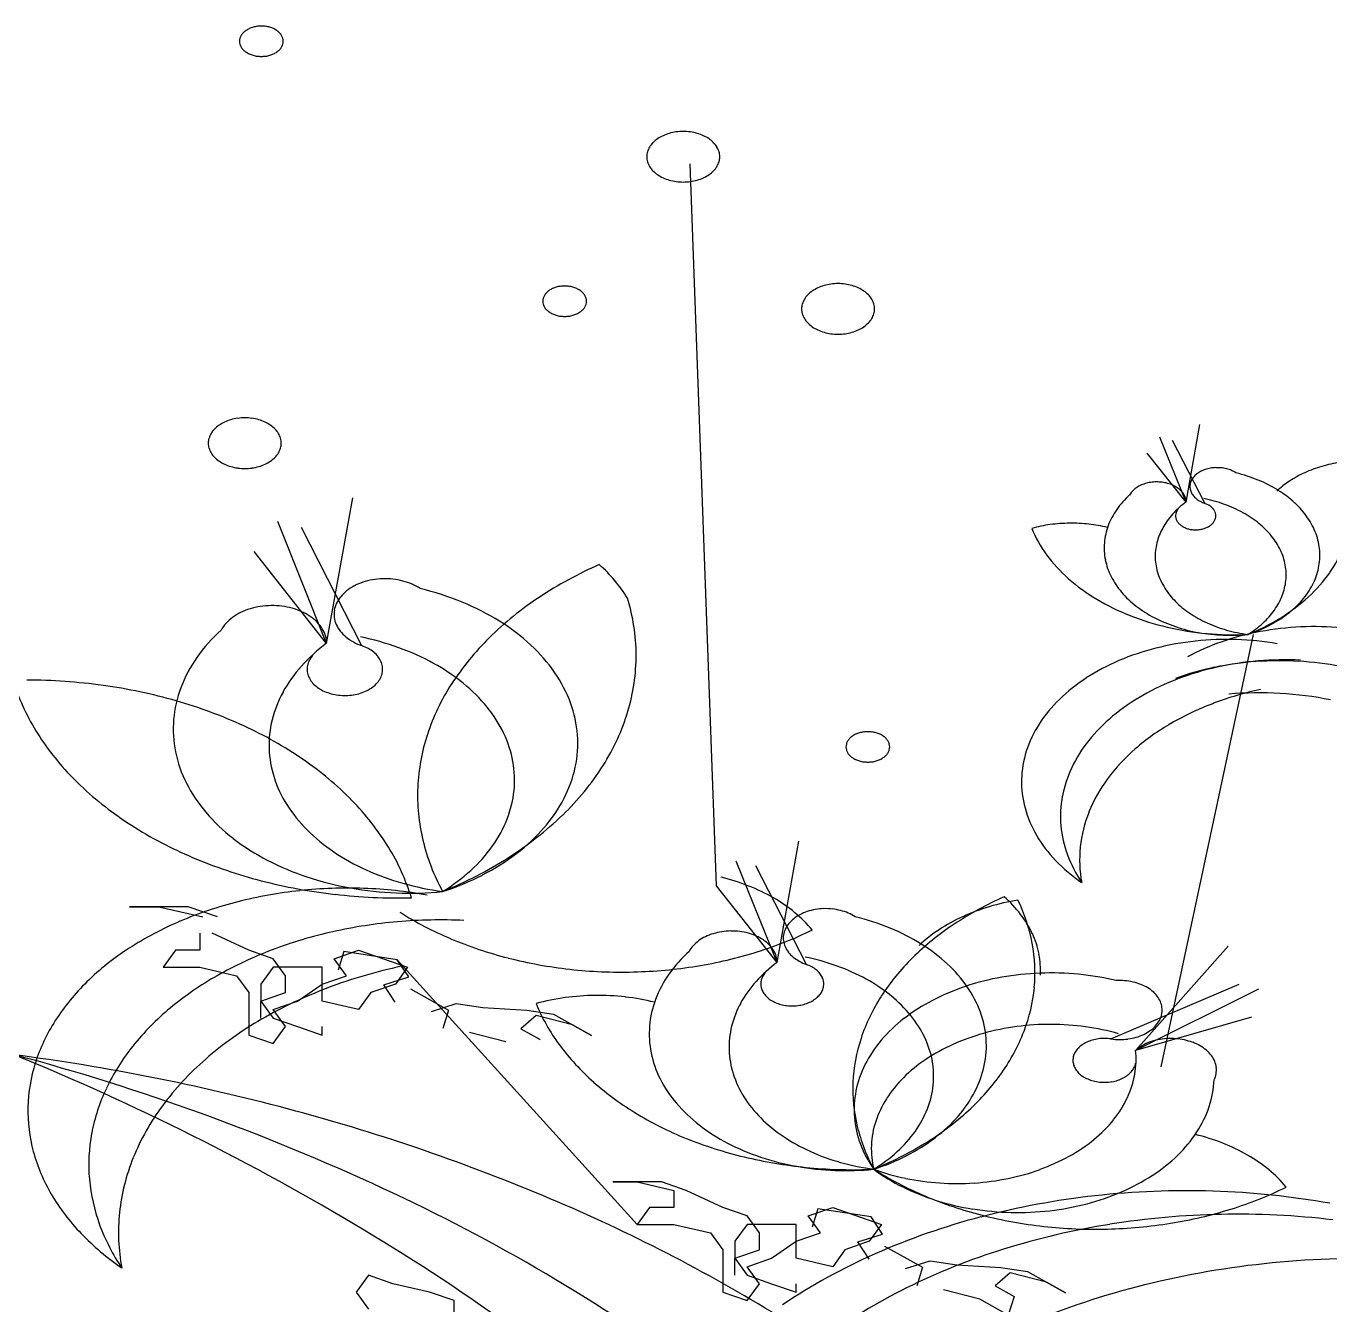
# Model space of a CAD drawing. Header units: millimetres. Extents: x 22565 to 38821, y 15578 to 26720.
# Drawn here: x 31764.7 to 31922, y 20303.4 to 20457.7 of the extents above; entities that cross this region are included whole.
import ezdxf

# ---------------------------------------------------------------- set-up
doc = ezdxf.new("R2010")
doc.units = ezdxf.units.MM

# ---------------------------------------------------------------- blocks, each defined once
blk = doc.blocks.new('A$C58B90030')
for p, q in [((318.57, 438.31), (315.4, 525.44)), ((375.22, 484.62), (376.9, 493.99)), ((375.22, 484.62), (372.06, 492.45)), ((377.49, 484.47), (373.59, 492.07)), ((375.22, 484.62), (370.55, 490.54)), ((271.51, 467.57), (274.67, 485.13)), ((271.51, 467.57), (265.6, 482.26)), ((275.77, 467.28), (268.46, 481.54)), ((271.51, 467.57), (262.76, 478.66)), ((383.34, 468.63), (372.17, 416.46)), ((325.87, 429.07), (328.51, 443.7)), ((325.87, 429.07), (320.95, 441.31)), ((329.42, 428.82), (323.32, 440.71)), ((325.87, 429.07), (318.57, 438.31)), ((247.72, 435.78), (251.26, 435.78)), ((254.8, 435.78), (247.72, 435.78)), ((251.26, 435.78), (256.57, 434.56)), ((258.34, 434.56), (254.8, 435.78)), ((256.21, 432.59), (256.21, 430.54)), ((262.11, 430.54), (257.68, 432.59)), ((253.26, 430.54), (251.79, 428.5)), ((256.21, 430.54), (253.26, 430.54)), ((265.06, 429.52), (262.11, 430.54)), ((272.43, 429.52), (275.37, 430.54)), ((273.59, 430.38), (272.89, 428.14)), ((280.03, 429.4), (273.59, 430.38)), ((275.37, 430.54), (281.27, 428.5)), ((369.15, 418.48), (380.3, 431.03)), ((251.79, 428.5), (256.21, 428.5)), ((256.21, 428.5), (260.63, 427.47)), ((265.06, 428.5), (263.58, 426.45)), ((266.53, 427.47), (265.06, 429.52)), ((270.95, 428.5), (265.06, 428.5)), ((270.95, 424.4), (270.95, 428.5)), ((273.9, 427.47), (272.43, 429.52)), ((281.27, 428.5), (279.8, 426.45)), ((281.41, 427.32), (280.03, 429.4)), ((280.03, 429.4), (309, 397.46)), ((260.63, 427.47), (262.11, 425.43)), ((263.58, 426.45), (263.58, 424.4)), ((266.53, 425.43), (266.53, 427.47)), ((268, 424.4), (270.95, 426.45)), ((270.95, 426.45), (273.9, 427.47)), ((279.8, 426.45), (276.85, 425.43)), ((278.41, 426.37), (281.41, 427.32)), ((366.16, 419.84), (381.63, 426.44)), ((262.11, 425.43), (262.11, 420.31)), ((263.58, 424.4), (266.53, 425.43)), ((276.85, 425.43), (275.37, 423.38)), ((279.78, 424.29), (278.41, 426.37)), ((281.63, 425.88), (286.22, 423.32)), ((369.15, 418.48), (384.02, 425.87)), ((263.58, 424.4), (265.06, 422.36)), ((263.58, 422.36), (263.58, 424.4)), ((265.06, 423.38), (268, 424.4)), ((266.53, 421.34), (265.06, 423.38)), ((275.37, 423.38), (270.95, 424.4)), ((284.15, 423.16), (287.15, 424.11)), ((286.22, 423.32), (285.53, 421.08)), ((287.15, 424.11), (290.37, 423.63)), ((290.37, 423.63), (295.66, 423.3)), ((295.66, 423.3), (298.88, 422.81)), ((265.06, 422.36), (268, 421.34)), ((296.81, 422.66), (294.96, 421.06)), ((301.18, 421.53), (296.81, 422.66)), ((298.88, 422.81), (303.48, 420.24)), ((369.15, 418.48), (383.17, 422.51)), ((262.11, 420.31), (265.06, 419.29)), ((265.06, 419.29), (266.53, 421.34)), ((268, 421.34), (270.95, 420.31)), ((270.95, 420.31), (270.95, 421.34)), ((293.12, 419.47), (288.75, 420.6)), ((294.96, 421.06), (297.26, 419.78)), ((303.48, 420.24), (301.18, 421.53)), ((306.05, 402.58), (309, 402.58)), ((311.94, 402.58), (306.05, 402.58)), ((309, 402.58), (313.42, 401.56)), ((314.89, 401.56), (311.94, 402.58)), ((313.42, 401.56), (313.42, 399.51)), ((319.31, 399.51), (314.89, 401.56)), ((310.47, 399.51), (309, 397.46)), ((313.42, 399.51), (310.47, 399.51)), ((322.26, 398.49), (319.31, 399.51)), ((323.74, 396.44), (322.26, 398.49)), ((329.63, 398.49), (332.58, 399.51)), ((331.11, 396.44), (329.63, 398.49)), ((330.8, 399.34), (330.1, 397.11)), ((337.24, 398.37), (330.8, 399.34)), ((332.58, 399.51), (338.48, 397.46)), ((338.61, 396.29), (337.24, 398.37)), ((309, 397.46), (313.42, 397.46)), ((313.42, 397.46), (317.84, 396.44)), ((322.26, 397.46), (320.79, 395.42)), ((328.16, 397.46), (322.26, 397.46)), ((328.16, 393.37), (328.16, 397.46)), ((338.48, 397.46), (337, 395.42)), ((317.84, 396.44), (319.31, 394.39)), ((320.79, 395.42), (320.79, 393.37)), ((323.74, 394.39), (323.74, 396.44)), ((325.21, 393.37), (328.16, 395.42)), ((328.16, 395.42), (331.11, 396.44)), ((337, 395.42), (334.05, 394.39)), ((335.62, 395.34), (338.61, 396.29)), ((336.99, 393.26), (335.62, 395.34)), ((319.31, 394.39), (319.31, 389.28)), ((320.79, 393.37), (323.74, 394.39)), ((334.05, 394.39), (332.58, 392.35)), ((338.84, 394.85), (343.43, 392.28)), ((320.79, 393.37), (322.26, 391.33)), ((320.79, 391.33), (320.79, 393.37)), ((322.26, 392.35), (325.21, 393.37)), ((323.74, 390.3), (322.26, 392.35)), ((332.58, 392.35), (328.16, 393.37)), ((341.36, 392.13), (344.35, 393.08)), ((343.43, 392.28), (342.73, 390.05)), ((344.35, 393.08), (347.57, 392.6)), ((347.57, 392.6), (352.87, 392.27)), ((352.87, 392.27), (356.09, 391.78)), ((276.57, 391.33), (275.09, 389.28)), ((279.51, 390.3), (276.57, 391.33)), ((283.94, 389.28), (279.51, 390.3)), ((322.26, 391.33), (325.21, 390.3)), ((322.26, 388.26), (323.74, 390.3)), ((325.21, 390.3), (328.16, 389.28)), ((328.16, 389.28), (328.16, 390.3)), ((354.01, 391.62), (352.17, 390.03)), ((358.38, 390.5), (354.01, 391.62)), ((356.09, 391.78), (360.68, 389.21)), ((360.68, 389.21), (358.38, 390.5)), ((275.09, 389.28), (276.57, 387.23)), ((286.88, 388.26), (283.94, 389.28)), ((319.31, 389.28), (322.26, 388.26)), ((350.32, 388.44), (345.95, 389.56)), ((352.17, 390.03), (354.47, 388.75)), ((354.47, 388.75), (353.77, 386.51)), ((286.88, 386.21), (286.88, 388.26)), ((353.77, 386.51), (350.32, 388.44))]:
    blk.add_line(p, q)
for centre, radius, start, end in [((263.01, 539.73), 2.18, 124.5741, 135.9006), ((263.29, 539.32), 2.67, 114.7365, 124.6225), ((263.49, 538.88), 3.16, 105.9423, 114.7864), ((263.6, 538.51), 3.55, 97.8043, 105.9874), ((263.63, 538.29), 3.76, 89.9804, 97.8451), ((263.64, 538.29), 3.76, 82.1549, 90.0196), ((263.67, 538.51), 3.55, 74.0126, 82.1957), ((263.78, 538.88), 3.16, 65.2136, 74.0577), ((263.98, 539.32), 2.67, 55.3775, 65.2635), ((264.27, 539.73), 2.18, 44.0994, 55.4259), ((262.29, 540.22), 1.3, 163.936, 179.9195), ((262.29, 540.23), 1.3, 180.0805, 196.064), ((262.44, 540.18), 1.45, 148.9878, 163.819), ((262.44, 540.27), 1.45, 196.181, 211.0122), ((262.7, 540.02), 1.76, 135.8742, 148.9552), ((264.57, 540.02), 1.76, 31.0448, 44.1258), ((264.83, 540.18), 1.45, 16.181, 31.0122), ((264.83, 540.27), 1.45, 328.9878, 343.819), ((264.98, 540.22), 1.3, 0.0805, 16.064), ((264.98, 540.23), 1.3, 343.936, 359.9195), ((262.7, 540.43), 1.76, 211.0448, 224.1258), ((263.01, 540.72), 2.18, 224.0994, 235.4259), ((263.29, 541.13), 2.67, 235.3775, 245.2635), ((263.49, 541.57), 3.16, 245.2136, 254.0577), ((263.6, 541.94), 3.55, 254.0126, 262.1957), ((263.63, 542.16), 3.76, 262.1549, 270.0196), ((263.64, 542.16), 3.76, 269.9804, 277.8451), ((263.67, 541.94), 3.55, 277.8043, 285.9874), ((263.78, 541.57), 3.16, 285.9423, 294.7864), ((263.98, 541.13), 2.67, 294.7365, 304.6225), ((264.27, 540.72), 2.18, 304.5741, 315.9006), ((264.57, 540.43), 1.76, 315.8742, 328.9552), ((313.97, 524.79), 4.45, 114.7365, 124.6225), ((314.31, 524.05), 5.26, 105.9423, 114.7864), ((314.49, 523.43), 5.91, 97.8043, 105.9874), ((314.55, 523.07), 6.27, 89.9804, 97.8451), ((314.55, 523.07), 6.27, 82.1549, 90.0196), ((314.61, 523.43), 5.91, 74.0126, 82.1957), ((314.79, 524.05), 5.26, 65.2136, 74.0577), ((315.13, 524.79), 4.45, 55.3775, 65.2635), ((312.56, 526.21), 2.42, 148.9878, 163.819), ((312.99, 525.95), 2.93, 135.8742, 148.9552), ((313.5, 525.46), 3.63, 124.5741, 135.9006), ((315.6, 525.46), 3.63, 44.0994, 55.4259), ((316.11, 525.95), 2.93, 31.0448, 44.1258), ((316.54, 526.21), 2.42, 16.181, 31.0122), ((312.31, 526.29), 2.17, 163.936, 179.9195), ((312.31, 526.29), 2.17, 180.0805, 196.064), ((312.56, 526.37), 2.42, 196.181, 211.0122), ((316.54, 526.37), 2.42, 328.9878, 343.819), ((316.78, 526.29), 2.17, 0.0805, 16.064), ((316.78, 526.29), 2.17, 343.936, 359.9195), ((312.99, 526.63), 2.93, 211.0448, 224.1258), ((313.5, 527.12), 3.63, 224.0994, 235.4259), ((313.97, 527.8), 4.45, 235.3775, 245.2635), ((315.13, 527.8), 4.45, 294.7365, 304.6225), ((315.6, 527.12), 3.63, 304.5741, 315.9006), ((316.11, 526.63), 2.93, 315.8742, 328.9552), ((314.31, 528.53), 5.26, 245.2136, 254.0577), ((314.49, 529.15), 5.91, 254.0126, 262.1957), ((314.55, 529.51), 6.27, 262.1549, 270.0196), ((314.55, 529.51), 6.27, 269.9804, 277.8451), ((314.61, 529.15), 5.91, 277.8043, 285.9874), ((314.79, 528.53), 5.26, 285.9423, 294.7864), ((299.29, 508.65), 1.76, 135.8742, 148.9552), ((299.6, 508.36), 2.18, 124.5741, 135.9006), ((299.88, 507.95), 2.67, 114.7365, 124.6225), ((300.09, 507.51), 3.16, 105.9423, 114.7864), ((300.2, 507.14), 3.55, 97.8043, 105.9874), ((300.23, 506.92), 3.76, 89.9804, 97.8451), ((300.23, 506.92), 3.76, 82.1549, 90.0196), ((300.26, 507.14), 3.55, 74.0126, 82.1957), ((300.37, 507.51), 3.16, 65.2136, 74.0577), ((300.58, 507.95), 2.67, 55.3775, 65.2635), ((300.86, 508.36), 2.18, 44.0994, 55.4259), ((301.16, 508.65), 1.76, 31.0448, 44.1258), ((332.18, 507.1), 3.63, 124.5741, 135.9006), ((332.65, 506.42), 4.45, 114.7365, 124.6225), ((332.99, 505.69), 5.26, 105.9423, 114.7864), ((333.17, 505.07), 5.91, 97.8043, 105.9874), ((333.22, 504.71), 6.27, 89.9804, 97.8451), ((333.23, 504.71), 6.27, 82.1549, 90.0196), ((333.28, 505.07), 5.91, 74.0126, 82.1957), ((333.47, 505.69), 5.26, 65.2136, 74.0577), ((333.81, 506.42), 4.45, 55.3775, 65.2635), ((334.28, 507.1), 3.63, 44.0994, 55.4259), ((298.89, 508.85), 1.3, 163.936, 179.9195), ((298.89, 508.86), 1.3, 180.0805, 196.064), ((299.04, 508.81), 1.45, 148.9878, 163.819), ((299.04, 508.9), 1.45, 196.181, 211.0122), ((301.42, 508.81), 1.45, 16.181, 31.0122), ((301.42, 508.9), 1.45, 328.9878, 343.819), ((301.57, 508.85), 1.3, 0.0805, 16.064), ((301.57, 508.86), 1.3, 343.936, 359.9195), ((330.99, 507.93), 2.17, 163.936, 179.9195), ((331.24, 507.85), 2.42, 148.9878, 163.819), ((331.67, 507.59), 2.93, 135.8742, 148.9552), ((334.79, 507.59), 2.93, 31.0448, 44.1258), ((335.22, 507.85), 2.42, 16.181, 31.0122), ((335.46, 507.93), 2.17, 0.0805, 16.064), ((299.29, 509.06), 1.76, 211.0448, 224.1258), ((299.6, 509.35), 2.18, 224.0994, 235.4259), ((299.88, 509.76), 2.67, 235.3775, 245.2635), ((300.09, 510.2), 3.16, 245.2136, 254.0577), ((300.2, 510.57), 3.55, 254.0126, 262.1957), ((300.23, 510.79), 3.76, 262.1549, 270.0196), ((300.23, 510.79), 3.76, 269.9804, 277.8451), ((300.26, 510.57), 3.55, 277.8043, 285.9874), ((300.37, 510.2), 3.16, 285.9423, 294.7864), ((300.58, 509.76), 2.67, 294.7365, 304.6225), ((300.86, 509.35), 2.18, 304.5741, 315.9006), ((301.16, 509.06), 1.76, 315.8742, 328.9552), ((330.99, 507.93), 2.17, 180.0805, 196.064), ((331.24, 508.01), 2.42, 196.181, 211.0122), ((331.67, 508.27), 2.93, 211.0448, 224.1258), ((334.79, 508.27), 2.93, 315.8742, 328.9552), ((335.22, 508.01), 2.42, 328.9878, 343.819), ((335.46, 507.93), 2.17, 343.936, 359.9195), ((332.18, 508.76), 3.63, 224.0994, 235.4259), ((332.65, 509.43), 4.45, 235.3775, 245.2635), ((332.99, 510.17), 5.26, 245.2136, 254.0577), ((333.17, 510.79), 5.91, 254.0126, 262.1957), ((333.28, 510.79), 5.91, 277.8043, 285.9874), ((333.47, 510.17), 5.26, 285.9423, 294.7864), ((333.81, 509.43), 4.45, 294.7365, 304.6225), ((334.28, 508.76), 3.63, 304.5741, 315.9006), ((333.22, 511.15), 6.27, 262.1549, 270.0196), ((333.23, 511.15), 6.27, 269.9804, 277.8451), ((261.05, 490.22), 4.45, 114.7365, 124.6225), ((261.39, 489.49), 5.26, 105.9423, 114.7864), ((261.57, 488.87), 5.91, 97.8043, 105.9874), ((261.63, 488.51), 6.27, 89.9804, 97.8451), ((261.63, 488.51), 6.27, 82.1549, 90.0196), ((261.69, 488.87), 5.91, 74.0126, 82.1957), ((261.87, 489.49), 5.26, 65.2136, 74.0577), ((262.21, 490.22), 4.45, 55.3775, 65.2635), ((259.64, 491.65), 2.42, 148.9878, 163.819), ((260.07, 491.39), 2.93, 135.8742, 148.9552), ((260.58, 490.9), 3.63, 124.5741, 135.9006), ((262.68, 490.9), 3.63, 44.0994, 55.4259), ((263.19, 491.39), 2.93, 31.0448, 44.1258), ((263.62, 491.65), 2.42, 16.181, 31.0122), ((259.39, 491.72), 2.17, 163.936, 179.9195), ((259.39, 491.73), 2.17, 180.0805, 196.064), ((259.64, 491.81), 2.42, 196.181, 211.0122), ((263.62, 491.81), 2.42, 328.9878, 343.819), ((263.86, 491.72), 2.17, 0.0805, 16.064), ((263.86, 491.73), 2.17, 343.936, 359.9195), ((260.07, 492.07), 2.93, 211.0448, 224.1258), ((260.58, 492.56), 3.63, 224.0994, 235.4259), ((261.05, 493.23), 4.45, 235.3775, 245.2635), ((262.21, 493.23), 4.45, 294.7365, 304.6225), ((262.68, 492.56), 3.63, 304.5741, 315.9006), ((263.19, 492.07), 2.93, 315.8742, 328.9552), ((396.62, 472.09), 17.56, 99.1614, 106.5791), ((261.39, 493.96), 5.26, 245.2136, 254.0577), ((261.57, 494.59), 5.91, 254.0126, 262.1957), ((261.63, 494.94), 6.27, 262.1549, 270.0196), ((261.63, 494.94), 6.27, 269.9804, 277.8451), ((261.69, 494.59), 5.91, 277.8043, 285.9874), ((261.87, 493.96), 5.26, 285.9423, 294.7864), ((378.05, 486.03), 2.5, 128.34, 140.6255), ((378.43, 485.56), 3.11, 117.7625, 128.3877), ((378.73, 485), 3.75, 108.4317, 117.8176), ((378.91, 484.48), 4.29, 99.9105, 108.4825), ((378.97, 484.14), 4.64, 91.8137, 99.9559), ((378.97, 484.07), 4.7, 83.7927, 91.8564), ((379, 484.3), 4.48, 75.5069, 83.8365), ((379.12, 484.75), 4.02, 66.5932, 75.5551), ((379.37, 485.3), 3.41, 56.6451, 66.6469), ((376.78, 469.82), 18.86, 67.6657, 76.3093), ((395.18, 475.8), 13.58, 114.4827, 123.2897), ((396.09, 473.82), 15.76, 106.5459, 114.519), ((370.81, 484.02), 2.81, 126.0165, 137.6858), ((371.19, 483.49), 3.47, 115.9159, 126.0648), ((371.49, 482.9), 4.13, 106.932, 115.9675), ((371.65, 482.38), 4.67, 98.6608, 106.9791), ((371.7, 482.06), 4.99, 90.7454, 98.7031), ((371.7, 482.03), 5.02, 82.8596, 90.7858), ((371.74, 482.3), 4.75, 74.6802, 82.9013), ((371.88, 482.79), 4.24, 65.8606, 74.7262), ((372.15, 483.37), 3.6, 56.0125, 65.9116), ((372.52, 483.92), 2.93, 44.7196, 56.0628), ((377.28, 486.5), 1.59, 170.915, 187.5188), ((377.37, 486.52), 1.68, 187.6824, 203.6742), ((377.39, 486.48), 1.7, 154.8843, 170.7564), ((377.67, 486.34), 2.02, 140.6161, 154.8117), ((377.81, 472.32), 16.16, 58.1324, 67.7147), ((393.94, 477.67), 11.34, 123.2535, 133.1874), ((375.67, 477.51), 10.78, 132.3071, 144.8632), ((370.4, 484.38), 2.26, 137.665, 151.1487), ((372.93, 484.33), 2.36, 31.629, 44.7487), ((373.28, 484.54), 1.95, 16.6857, 31.5987), ((373.48, 484.61), 1.73, 0.4518, 16.568), ((377.64, 486.64), 1.98, 203.756, 218.1294), ((378.01, 486.93), 2.45, 218.1259, 230.5852), ((378.4, 487.39), 3.05, 230.5393, 241.3036), ((378.71, 487.95), 3.69, 241.2485, 250.7322), ((373.85, 467.64), 17.75, 70.2274, 78.5371), ((379.34, 474.75), 13.28, 47.2603, 58.1827), ((374.06, 478.64), 8.81, 144.874, 159.2388), ((380.2, 477.19), 8.9, 137.9161, 151.0877), ((381.76, 475.78), 11, 126.4955, 137.9348), ((375.14, 482.96), 1.18, 167.9876, 184.3535), ((375.24, 482.93), 1.29, 152.4038, 167.8458), ((375.46, 482.81), 1.54, 138.6277, 152.3491), ((376.58, 481.88), 2.74, 61.3683, 70.7286), ((376.81, 482.29), 2.27, 50.817, 61.4214), ((377.09, 482.63), 1.83, 38.6122, 50.8618), ((377.36, 482.85), 1.48, 24.5009, 38.6179), ((377.57, 482.94), 1.26, 8.6988, 24.4267), ((377.64, 482.96), 1.18, 352.1416, 8.5441), ((374.64, 469.78), 15.47, 61.1629, 70.2727), ((375.89, 472.03), 12.89, 50.9241, 61.2113), ((381.1, 476.65), 10.7, 34.678, 47.2957), ((361.23, 464.2), 17.86, 97.6782, 105.0134), ((361.37, 463.24), 18.83, 90.6258, 97.7079), ((361.38, 463.16), 18.91, 83.5932, 90.6544), ((361.48, 463.97), 18.1, 76.3516, 83.6226), ((372.99, 479.06), 7.65, 159.3317, 175.1006), ((375.18, 482.96), 1.22, 184.5185, 200.531), ((375.35, 483.03), 1.41, 200.6287, 215.2047), ((375.61, 483.22), 1.73, 215.2158, 227.9311), ((375.9, 483.53), 2.15, 227.8925, 238.8792), ((376.14, 483.93), 2.62, 238.8265, 248.4622), ((376.59, 484.02), 2.72, 289.6398, 299.0435), ((376.82, 483.61), 2.25, 298.9904, 309.6557), ((377.1, 483.27), 1.81, 309.6119, 321.937), ((377.37, 483.06), 1.47, 321.9338, 336.1276), ((377.57, 482.97), 1.25, 336.2056, 351.9848), ((377.43, 473.92), 10.46, 39.1341, 50.9652), ((382.7, 477.76), 8.75, 20.2418, 34.6648), ((370.46, 487.15), 14.98, 202.3756, 216.3914), ((378.93, 477.89), 7.45, 151.1304, 165.9564), ((376.3, 484.33), 3.06, 248.4114, 257.1142), ((376.37, 484.64), 3.37, 257.0688, 265.2234), ((376.39, 484.76), 3.5, 265.1816, 273.1354), ((376.39, 484.68), 3.41, 273.094, 281.178), ((376.45, 484.41), 3.13, 281.1336, 289.6895), ((378.95, 475.16), 8.49, 25.555, 39.1418), ((383.75, 478.16), 7.63, 4.3445, 20.1461), ((372.73, 479.11), 7.39, 175.2581, 191.4003), ((378.26, 478.07), 6.76, 166.0781, 181.8962), ((380.1, 475.72), 7.22, 10.3509, 25.4934), ((383.98, 478.2), 7.4, 348.0537, 4.1861), ((380.52, 484.62), 14.75, 324.7285, 338.8877), ((324.26, 432.14), 49.13, 113.8412, 123.496), ((292.16, 463.24), 18.48, 40.0718, 48.5134), ((373.17, 489.15), 18.35, 216.3958, 228.6399), ((373.34, 479.25), 8.02, 191.5387, 206.8235), ((378.36, 478.09), 6.86, 182.0497, 197.7189), ((380.6, 475.82), 6.71, 354.3209, 10.2148), ((278.43, 467.31), 8.05, 99.9105, 108.4825), ((278.55, 466.67), 8.69, 91.8137, 99.9559), ((278.56, 466.55), 8.82, 83.7927, 91.8564), ((278.61, 466.96), 8.4, 75.5069, 83.8365), ((376.06, 492.41), 22.71, 228.6026, 239.2254), ((374.68, 479.94), 9.52, 206.8804, 220.515), ((379.2, 478.38), 7.74, 197.8227, 212.2799), ((377.86, 486.51), 18.02, 312.3261, 324.7188), ((383.34, 478.35), 8.06, 332.6796, 347.9175), ((276.83, 470.22), 4.69, 128.34, 140.6255), ((277.54, 469.33), 5.84, 117.7625, 128.3877), ((278.1, 468.27), 7.03, 108.4317, 117.8176), ((278.83, 467.8), 7.53, 66.5932, 75.5551), ((279.29, 468.85), 6.39, 56.6451, 66.6469), ((274.44, 439.83), 35.36, 67.6657, 76.3093), ((294.12, 464.89), 15.92, 30.7512, 40.0764), ((376.4, 481.4), 11.79, 220.5015, 232.3309), ((380.57, 479.25), 9.36, 212.3043, 225.0404), ((380.32, 475.87), 6.99, 338.7091, 354.1726), ((381.98, 479.06), 9.59, 319.0531, 332.6256), ((264.92, 462.77), 9.36, 90.7454, 98.7031), ((264.93, 462.72), 9.41, 82.8596, 90.7858), ((275.59, 471.05), 3.2, 154.8843, 170.7564), ((276.12, 470.8), 3.78, 140.6161, 154.8117), ((276.38, 444.5), 30.3, 58.1324, 67.7147), ((319.35, 439.51), 40.28, 123.4484, 134.472), ((285.35, 466.04), 23.52, 0.3935, 17.2815), ((378.52, 496.49), 27.47, 239.1766, 248.5327), ((378.1, 483.59), 14.55, 232.2858, 242.5628), ((382.14, 480.82), 11.59, 225.0124, 236.0609), ((379.33, 476.27), 8.06, 324.5497, 338.6241), ((374.96, 489.67), 22.31, 301.6139, 312.3613), ((380.26, 480.56), 11.87, 307.2972, 319.0683), ((263.25, 466.44), 5.27, 126.0165, 137.6858), ((263.97, 465.45), 6.5, 115.9159, 126.0648), ((264.52, 464.34), 7.74, 106.932, 115.9675), ((264.82, 463.36), 8.76, 98.6608, 106.9791), ((265, 463.21), 8.91, 74.6802, 82.9013), ((265.25, 464.13), 7.96, 65.8606, 74.7262), ((265.76, 465.23), 6.75, 56.0125, 65.9116), ((266.46, 466.26), 5.5, 44.7196, 56.0628), ((275.39, 471.09), 2.99, 170.915, 187.5188), ((275.56, 471.12), 3.16, 187.6824, 203.6742), ((380.14, 500.56), 31.85, 248.4858, 256.9611), ((379.43, 486.12), 17.41, 242.512, 251.6284), ((383.58, 482.93), 14.14, 236.0141, 245.6874), ((372.45, 493.71), 27.07, 292.2145, 301.6624), ((377.88, 477.3), 9.84, 312.22, 324.5411), ((378.56, 482.76), 14.65, 297.1121, 307.3429), ((272.37, 454.23), 20.21, 132.3071, 144.8632), ((262.49, 467.13), 4.24, 137.665, 151.1487), ((267.22, 467.02), 4.42, 31.629, 44.7487), ((267.88, 467.43), 3.65, 16.6857, 31.5987), ((276.06, 471.35), 3.71, 203.756, 218.1294), ((276.76, 471.9), 4.6, 218.1259, 230.5852), ((279.25, 449.07), 24.91, 47.2603, 58.1827), ((380.89, 503.68), 35.06, 256.9191, 264.8688), ((380.22, 488.44), 19.87, 251.5816, 259.9297), ((384.62, 485.19), 16.63, 245.6399, 254.32), ((390.06, 437.44), 32.1, 100.5373, 109.0897), ((385.17, 487.1), 18.62, 254.277, 262.3268), ((376.31, 479.02), 12.17, 301.5632, 312.255), ((377.25, 485.3), 17.51, 288.0788, 297.1628), ((390.58, 434.78), 34.8, 92.48, 100.582), ((390.64, 434.1), 35.49, 84.5255, 92.522), ((283.77, 451), 20.62, 126.4955, 137.9348), ((268.26, 467.55), 3.25, 0.4518, 16.568), ((277.48, 472.76), 5.72, 230.5393, 241.3036), ((278.06, 473.81), 6.92, 241.2485, 250.7322), ((268.96, 435.72), 33.29, 70.2274, 78.5371), ((313.9, 445.03), 32.51, 134.4422, 147.1573), ((282.55, 452.62), 20.06, 34.678, 47.2957), ((379.91, 434.2), 33.83, 96.0043, 104.261), ((388.68, 441.36), 27.94, 109.0397, 118.4211), ((380.11, 432.59), 35.46, 88.0453, 96.047), ((380.51, 489.99), 21.44, 259.8877, 267.8222), ((381.04, 505.06), 36.45, 264.8302, 272.5757), ((380.54, 490.35), 21.81, 267.7826, 275.628), ((380.15, 433.12), 34.93, 80.0039, 88.0871), ((269.35, 456.36), 16.51, 144.874, 159.2388), ((271.98, 464.18), 2.89, 138.6277, 152.3491), ((274.08, 462.43), 5.14, 61.3683, 70.7286), ((274.5, 463.2), 4.26, 50.817, 61.4214), ((275.03, 463.84), 3.43, 38.6122, 50.8618), ((275.54, 464.25), 2.77, 24.5009, 38.6179), ((270.43, 439.74), 29.01, 61.1629, 70.2727), ((285.4, 466.12), 23.46, 343.2893, 0.2031), ((379.04, 437.53), 30.39, 104.2141, 113.0833), ((280.85, 453.63), 16.69, 137.9161, 151.0877), ((271.36, 464.45), 2.22, 167.9876, 184.3535), ((271.44, 464.46), 2.29, 184.5185, 200.531), ((271.56, 464.4), 2.42, 152.4038, 167.8458), ((275.92, 464.42), 2.36, 8.6988, 24.4267), ((276.06, 464.45), 2.21, 352.1416, 8.5441), ((272.77, 443.97), 24.18, 50.9241, 61.2113), ((377.24, 441.69), 25.86, 113.031, 122.9098), ((385.75, 430.54), 34.87, 101.7021, 109.8036), ((386.41, 431.06), 34.45, 102.546, 110.7137), ((386.39, 427.55), 37.92, 94.0802, 101.7397), ((387.14, 427.91), 37.68, 94.8911, 102.5841), ((386.5, 426.39), 39.08, 86.6082, 94.1152), ((387.28, 426.53), 39.06, 87.4162, 94.9263), ((386.58, 427.35), 38.13, 79.0105, 86.643), ((235.17, 395.28), 67.86, 82.0773, 89.8597), ((271.76, 464.59), 2.64, 200.6287, 215.2047), ((272.25, 464.94), 3.25, 215.2158, 227.9311), ((275.05, 465.04), 3.4, 309.6119, 321.937), ((275.56, 464.64), 2.75, 321.9338, 336.1276), ((275.93, 464.48), 2.35, 336.2056, 351.9848), ((309.11, 448.14), 26.81, 147.1793, 161.6371), ((275.67, 447.51), 19.6, 39.1341, 50.9652), ((285.55, 454.7), 16.41, 20.2418, 34.6648), ((374.64, 445.67), 21.1, 122.8572, 134.171), ((384.81, 435.24), 29.97, 110.6713, 119.635), ((259.67, 471.21), 27.24, 199.8011, 214.1051), ((235.76, 399.15), 63.95, 74.0198, 82.1168), ((267.34, 457.15), 14.35, 159.3317, 175.1006), ((278.48, 454.95), 13.97, 151.1304, 165.9564), ((272.79, 465.53), 4.04, 227.8925, 238.8792), ((273.25, 466.27), 4.92, 238.8265, 248.4622), ((273.55, 467.03), 5.73, 248.4114, 257.1142), ((273.68, 467.6), 6.31, 257.0688, 265.2234), ((273.71, 467.84), 6.55, 265.1816, 273.1354), ((273.72, 467.68), 6.4, 273.094, 281.178), ((273.83, 467.17), 5.88, 281.1336, 289.6895), ((274.09, 466.44), 5.1, 289.6398, 299.0435), ((274.52, 465.67), 4.22, 298.9904, 309.6557), ((382.35, 439.53), 25.02, 119.5903, 129.7007), ((392.39, 423.5), 39.36, 101.9689, 110.6212), ((384.01, 417.16), 44.44, 86.6808, 94.659), ((384.11, 418.29), 43.31, 78.6057, 86.7226), ((237.71, 405.82), 57, 65.3199, 74.0634), ((278.52, 449.83), 15.93, 25.555, 39.1418), ((287.52, 455.45), 14.31, 4.3445, 20.1461), ((371.72, 448.67), 16.92, 134.1375, 147.2457), ((390.46, 428.54), 33.96, 110.5705, 120.118), ((266.85, 457.23), 13.85, 175.2581, 191.4003), ((277.23, 455.29), 12.67, 166.0781, 181.8962), ((282.48, 467.06), 26.53, 327.568, 343.1545), ((379.37, 443.09), 20.38, 129.6637, 141.2558), ((387.44, 433.7), 27.99, 120.0646, 130.9275), ((241.36, 413.66), 48.35, 55.6097, 65.3681), ((306.14, 449.17), 23.66, 161.7394, 177.4479), ((280.68, 450.87), 13.53, 10.3509, 25.4934), ((287.95, 455.52), 13.87, 348.0537, 4.1861), ((336.19, 454.58), 2.18, 124.5741, 135.9006), ((336.47, 454.18), 2.67, 114.7365, 124.6225), ((336.68, 453.74), 3.16, 105.9423, 114.7864), ((336.79, 453.36), 3.55, 97.8043, 105.9874), ((336.82, 453.15), 3.76, 89.9804, 97.8451), ((336.82, 453.15), 3.76, 82.1549, 90.0196), ((336.86, 453.36), 3.55, 74.0126, 82.1957), ((336.97, 453.74), 3.16, 65.2136, 74.0577), ((337.17, 454.18), 2.67, 55.3775, 65.2635), ((337.45, 454.58), 2.18, 44.0994, 55.4259), ((369.16, 450.32), 13.88, 147.2706, 162.2305), ((264.57, 474.54), 33.17, 214.1205, 226.6672), ((277.41, 455.33), 12.85, 182.0497, 197.7189), ((335.48, 455.08), 1.3, 163.936, 179.9195), ((335.48, 455.08), 1.3, 180.0805, 196.064), ((335.63, 455.03), 1.45, 148.9878, 163.819), ((335.89, 454.87), 1.76, 135.8742, 148.9552), ((337.76, 454.87), 1.76, 31.0448, 44.1258), ((338.02, 455.03), 1.45, 16.181, 31.0122), ((338.16, 455.08), 1.3, 0.0805, 16.064), ((338.16, 455.08), 1.3, 343.936, 359.9195), ((376.47, 445.42), 16.66, 141.2501, 154.5105), ((383.82, 437.84), 22.49, 130.8859, 143.4563), ((268, 457.5), 15.04, 191.5387, 206.8235), ((246.36, 420.91), 39.54, 44.4968, 55.6567), ((281.61, 451.07), 12.58, 354.3209, 10.2148), ((335.63, 455.13), 1.45, 196.181, 211.0122), ((335.89, 455.28), 1.76, 211.0448, 224.1258), ((336.19, 455.58), 2.18, 224.0994, 235.4259), ((336.47, 455.98), 2.67, 235.3775, 245.2635), ((336.68, 456.42), 3.16, 245.2136, 254.0577), ((336.79, 456.79), 3.55, 254.0126, 262.1957), ((336.82, 457.01), 3.76, 262.1549, 270.0196), ((336.82, 457.01), 3.76, 269.9804, 277.8451), ((336.86, 456.79), 3.55, 277.8043, 285.9874), ((336.97, 456.42), 3.16, 285.9423, 294.7864), ((337.17, 455.98), 2.67, 294.7365, 304.6225), ((337.45, 455.58), 2.18, 304.5741, 315.9006), ((337.76, 455.28), 1.76, 315.8742, 328.9552), ((338.02, 455.13), 1.45, 328.9878, 343.819), ((367.62, 450.84), 12.25, 162.3463, 178.5999), ((277.41, 470.3), 32.55, 313.9343, 327.538), ((286.74, 455.82), 15.11, 332.6796, 347.9175), ((374.27, 446.48), 14.21, 154.5676, 169.3042), ((270.02, 480.29), 41.09, 226.6345, 237.5128), ((270.51, 458.79), 17.86, 206.8804, 220.515), ((278.97, 455.86), 14.51, 197.8227, 212.2799), ((305.72, 449.25), 23.24, 177.6029, 193.4997), ((367.5, 450.88), 12.13, 178.7708, 195.1307), ((380.41, 440.37), 18.24, 143.4605, 157.9097), ((251.8, 426.23), 31.92, 31.6529, 44.5236), ((281.08, 451.16), 13.11, 338.7091, 354.1726), ((284.2, 457.15), 17.98, 319.0531, 332.6256), ((373.28, 446.7), 13.21, 169.4289, 184.9028), ((273.73, 461.54), 22.1, 220.5015, 232.3309), ((281.54, 457.49), 17.55, 212.3043, 225.0404), ((368.84, 451.27), 13.52, 195.26, 210.4794), ((378.07, 441.35), 15.7, 157.9996, 173.965), ((274.83, 487.76), 49.98, 237.4646, 247.0101), ((279.23, 451.9), 15.11, 324.5497, 338.6241), ((271.59, 476.31), 40.91, 302.2927, 313.9721), ((280.96, 459.95), 22.26, 307.2972, 319.0683), ((373.75, 446.77), 13.68, 185.0414, 200.1605), ((276.92, 465.63), 27.29, 232.2858, 242.5628), ((284.5, 460.44), 21.72, 225.0124, 236.0609), ((307.96, 449.84), 25.56, 193.6247, 208.5478), ((371.27, 452.72), 16.36, 210.5174, 223.9257), ((287.19, 464.4), 26.51, 236.0141, 245.6874), ((256.47, 429.13), 26.43, 17.0292, 31.6247), ((276.51, 453.84), 18.45, 312.22, 324.5411), ((277.79, 464.08), 27.47, 297.1121, 307.3429), ((377.4, 441.46), 15.02, 174.1285, 190.5685), ((278.18, 495.52), 58.43, 246.9625, 255.5624), ((279.42, 470.38), 32.65, 242.512, 251.6284), ((266.46, 484.31), 50.42, 292.1923, 302.3517), ((374.18, 455.51), 20.39, 223.8984, 235.475), ((375.55, 447.46), 15.6, 200.2447, 214.0935), ((280.9, 474.74), 37.26, 251.5816, 259.9297), ((289.14, 468.64), 31.18, 245.6399, 254.32), ((273.56, 457.07), 22.82, 301.5632, 312.255), ((275.32, 468.83), 32.83, 288.0788, 297.1628), ((313.01, 414.3), 25.78, 68.5343, 76.2683), ((273.8, 385.16), 52.86, 96.0043, 104.261), ((279.84, 501.79), 64.92, 255.5196, 263.5359), ((274.1, 382.63), 55.41, 88.0453, 96.047), ((281.44, 477.63), 40.2, 259.8877, 267.8222), ((274.17, 383.46), 54.57, 80.0039, 88.0871), ((281.5, 478.32), 40.89, 267.7826, 275.628), ((290.17, 472.23), 34.91, 254.277, 262.3268), ((314.21, 417.31), 22.54, 60.1088, 68.5695), ((272.44, 390.35), 47.49, 104.2141, 113.0833), ((280.25, 505.02), 68.17, 263.4969, 271.2555), ((315.98, 420.37), 19.01, 50.6673, 60.1458), ((369.83, 399.54), 40.94, 113.8412, 123.496), ((359.31, 409.49), 27.45, 99.1614, 106.5791), ((343.32, 425.7), 15.06, 37.5168, 48.5873), ((336.25, 427.5), 20.78, 10.7648, 25.9343), ((302.68, 470.46), 41.79, 237.6608, 247.1842), ((330.3, 431.27), 3.91, 128.34, 140.6255), ((330.89, 430.53), 4.86, 117.7625, 128.3877), ((318.09, 422.93), 15.68, 39.9239, 50.6986), ((331.36, 429.65), 5.86, 108.4317, 117.8176), ((331.64, 428.85), 6.71, 99.9105, 108.4825), ((331.73, 428.32), 7.25, 91.8137, 99.9559), ((331.74, 428.21), 7.35, 83.7927, 91.8564), ((331.79, 428.56), 7, 75.5069, 83.8365), ((331.97, 429.26), 6.28, 66.5932, 75.5551), ((332.36, 430.13), 5.32, 56.6451, 66.6469), ((328.31, 405.95), 29.47, 67.6657, 76.3093), ((357.06, 415.28), 21.22, 114.4827, 123.2897), ((358.49, 412.18), 24.63, 106.5459, 114.519), ((345.36, 427.27), 12.48, 24.9733, 37.5178), ((269.62, 396.85), 40.41, 113.031, 122.9098), ((283.96, 380.24), 53.82, 102.546, 110.7137), ((285.09, 375.32), 58.87, 94.8911, 102.5841), ((285.32, 373.17), 61.03, 87.4162, 94.9263), ((320.3, 425.56), 7.3, 98.6608, 106.9791), ((320.38, 425.07), 7.8, 90.7454, 98.7031), ((320.38, 425.02), 7.84, 82.8596, 90.7858), ((320.44, 425.44), 7.43, 74.6802, 82.9013), ((309.67, 474.66), 46.41, 287.2713, 296.1511), ((329.27, 431.97), 2.66, 154.8843, 170.7564), ((329.71, 431.76), 3.15, 140.6161, 154.8117), ((329.93, 409.84), 25.25, 58.1324, 67.7147), ((365.73, 405.68), 33.56, 123.4484, 134.472), ((355.13, 418.2), 17.72, 123.2535, 133.1874), ((305.44, 476.92), 48.82, 247.1367, 255.722), ((318.98, 428.12), 4.39, 126.0165, 137.6858), ((319.59, 427.3), 5.42, 115.9159, 126.0648), ((320.04, 426.37), 6.45, 106.932, 115.9675), ((320.66, 426.2), 6.63, 65.8606, 74.7262), ((321.07, 427.12), 5.62, 56.0125, 65.9116), ((321.66, 427.98), 4.58, 44.7196, 56.0628), ((322.3, 428.61), 3.69, 31.629, 44.7487), ((329.1, 432), 2.49, 170.915, 187.5188), ((329.24, 432.03), 2.63, 187.6824, 203.6742), ((332.32, 413.65), 20.75, 47.2603, 58.1827), ((337.73, 427.83), 19.26, 354.6734, 10.6285), ((346.91, 428), 10.78, 11.0889, 24.9241), ((265.56, 403.08), 32.98, 122.8572, 134.171), ((281.45, 386.77), 46.82, 110.6713, 119.635), ((306.81, 482.1), 54.18, 255.6793, 263.6875), ((326.59, 417.95), 16.84, 132.3071, 144.8632), ((318.35, 428.7), 3.54, 137.665, 151.1487), ((307.82, 480.47), 52.51, 279.1388, 287.3158), ((322.85, 428.95), 3.04, 16.6857, 31.5987), ((323.17, 429.05), 2.71, 0.4518, 16.568), ((329.66, 432.22), 3.09, 203.756, 218.1294), ((330.24, 432.67), 3.83, 218.1259, 230.5852), ((330.84, 433.4), 4.77, 230.5393, 241.3036), ((323.74, 402.53), 27.74, 70.2274, 78.5371), ((361.19, 410.29), 27.09, 134.4422, 147.1573), ((347.63, 428.16), 10.03, 356.4756, 10.9867), ((293.29, 368.44), 61.5, 101.9689, 110.6212), ((307.14, 484.73), 56.83, 263.6485, 271.4053), ((307.19, 484.14), 56.23, 271.3673, 279.1788), ((336.09, 415.26), 17.18, 126.4955, 137.9348), ((331.33, 434.27), 5.77, 241.2485, 250.7322), ((328.01, 424.78), 4.28, 61.3683, 70.7286), ((328.36, 425.42), 3.55, 50.817, 61.4214), ((328.8, 425.96), 2.86, 38.6122, 50.8618), ((324.97, 405.88), 24.17, 61.1629, 70.2727), ((335.07, 416.61), 16.72, 34.678, 47.2957), ((261, 407.75), 26.44, 134.1375, 147.2457), ((277.6, 393.48), 39.09, 119.5903, 129.7007), ((324.07, 419.73), 13.76, 144.874, 159.2388), ((333.65, 417.45), 13.91, 137.9161, 151.0877), ((325.75, 426.47), 1.85, 167.9876, 184.3535), ((325.91, 426.43), 2.02, 152.4038, 167.8458), ((326.26, 426.24), 2.41, 138.6277, 152.3491), ((329.23, 426.3), 2.31, 24.5009, 38.6179), ((329.54, 426.44), 1.96, 8.6988, 24.4267), ((329.66, 426.47), 1.84, 352.1416, 8.5441), ((326.92, 409.4), 20.15, 50.9241, 61.2113), ((358.41, 396.72), 31.05, 100.0696, 108.4177), ((358.87, 394.3), 33.5, 92.1772, 100.1116), ((358.91, 393.73), 34.07, 84.3714, 92.2167), ((359.08, 395.16), 32.64, 76.3381, 84.4116), ((367.22, 419.52), 7.37, 85.3051, 93.3576), ((367.24, 419.78), 7.1, 77.0955, 85.3485), ((367.4, 420.43), 6.43, 68.329, 77.1427), ((290.28, 376.31), 53.06, 110.5705, 120.118), ((304.24, 395.67), 29.42, 90.6258, 97.7079), ((304.26, 395.54), 29.55, 83.5932, 90.6544), ((304.41, 396.79), 28.28, 76.3516, 83.6226), ((325.81, 426.48), 1.91, 184.5185, 200.531), ((326.08, 426.58), 2.2, 200.6287, 215.2047), ((326.49, 426.87), 2.7, 215.2158, 227.9311), ((326.93, 427.36), 3.37, 227.8925, 238.8792), ((328.82, 426.96), 2.83, 309.6119, 321.937), ((329.25, 426.63), 2.29, 321.9338, 336.1276), ((329.55, 426.49), 1.96, 336.2056, 351.9848), ((357.2, 412.87), 22.34, 147.1793, 161.6371), ((329.33, 412.35), 16.34, 39.1341, 50.9652), ((357.18, 400.35), 27.21, 108.3709, 117.4872), ((337.57, 418.34), 13.68, 20.2418, 34.6648), ((336.98, 427.95), 20.03, 338.9753, 354.5225), ((367.74, 421.29), 5.51, 58.6077, 68.3817), ((368.27, 422.14), 4.51, 47.4943, 58.6623), ((368.88, 422.8), 3.61, 34.5833, 47.5332), ((272.96, 399.04), 31.85, 129.6637, 141.2558), ((304.02, 397.16), 27.91, 97.6782, 105.0134), ((318.44, 433.02), 23.41, 202.3756, 216.3914), ((322.39, 420.38), 11.96, 159.3317, 175.1006), ((331.68, 418.55), 11.64, 151.1304, 165.9564), ((327.32, 427.99), 4.1, 238.8265, 248.4622), ((327.57, 428.61), 4.77, 248.4114, 257.1142), ((327.68, 429.09), 5.26, 257.0688, 265.2234), ((327.7, 429.29), 5.46, 265.1816, 273.1354), ((327.71, 429.16), 5.33, 273.094, 281.178), ((327.8, 428.73), 4.9, 281.1336, 289.6895), ((328.02, 428.13), 4.25, 289.6398, 299.0435), ((328.38, 427.49), 3.52, 298.9904, 309.6557), ((355.1, 404.31), 22.74, 117.4365, 127.7134), ((369.43, 423.18), 2.94, 19.7176, 34.5683), ((369.78, 423.31), 2.56, 3.3374, 19.6106), ((369.84, 423.32), 2.5, 346.6256, 3.1646), ((257, 410.34), 21.68, 147.2706, 162.2305), ((285.56, 384.37), 43.73, 120.0646, 130.9275), ((352.44, 407.72), 18.42, 127.6682, 139.4975), ((331.71, 414.28), 13.27, 25.555, 39.1418), ((339.21, 418.97), 11.92, 4.3445, 20.1461), ((369.1, 423.67), 3.32, 317.2421, 330.9382), ((369.6, 423.39), 2.76, 330.9862, 346.4847), ((321.98, 420.45), 11.54, 175.2581, 191.4003), ((330.63, 418.84), 10.56, 166.0781, 181.8962), ((357.75, 395.39), 26.06, 105.5006, 114.1634), ((358.6, 392.43), 29.15, 97.5037, 105.5435), ((334.17, 429.07), 23.05, 324.7285, 338.8877), ((358.84, 390.76), 30.84, 89.7996, 97.5426), ((358.86, 390.8), 30.79, 82.087, 89.8371), ((359.12, 392.55), 29.03, 74.0643, 82.126), ((367.51, 425.9), 6.1, 286.157, 295.292), ((367.93, 425.02), 5.12, 295.2376, 305.4986), ((368.5, 424.22), 4.15, 305.4469, 317.2657), ((268.42, 402.68), 26.03, 141.2501, 154.5105), ((322.68, 436.15), 28.67, 216.3958, 228.6399), ((354.73, 413.73), 19.72, 161.7394, 177.4479), ((349.75, 410.01), 14.88, 139.484, 153.1184), ((333.51, 415.15), 11.28, 10.3509, 25.4934), ((356.15, 398.93), 22.18, 114.1159, 123.7635), ((339.57, 419.03), 11.56, 348.0537, 4.1861), ((364, 416.97), 2.51, 136.3151, 149.6902), ((364.45, 416.55), 3.12, 124.7843, 136.3412), ((364.86, 415.96), 3.84, 114.7731, 124.8347), ((365.16, 415.32), 4.55, 105.8413, 114.8254), ((365.32, 414.77), 5.12, 97.5828, 105.8886), ((365.37, 414.47), 5.43, 89.6392, 97.6255), ((365.37, 414.48), 5.41, 81.6798, 89.6803), ((367.21, 427.06), 7.3, 261.6801, 269.7793), ((367.22, 427.08), 7.32, 269.7366, 277.8255), ((367.28, 426.65), 6.88, 277.7811, 286.2063), ((372.39, 414.67), 5.01, 119.6704, 130.3617), ((372.91, 413.76), 6.06, 110.3047, 119.7224), ((373.25, 412.88), 7, 101.8023, 110.3538), ((373.39, 412.24), 7.65, 93.789, 101.8462), ((373.41, 412.01), 7.88, 85.9296, 93.8297), ((373.43, 412.25), 7.64, 77.9032, 85.9704), ((373.57, 412.9), 6.97, 69.375, 77.9472), ((373.91, 413.79), 6.03, 59.9739, 69.4243), ((374.44, 414.69), 4.98, 49.2891, 60.0258), ((199.62, 158.28), 261.89, 75.1361, 82.4961), ((117.03, 132.23), 308.64, 58.9937, 67.7657), ((163.49, 154.36), 272.78, 65.1099, 75.0592), ((279.91, 390.85), 35.13, 130.8859, 143.4563), ((322.94, 420.67), 12.53, 191.5387, 206.8235), ((330.78, 418.87), 10.71, 182.0497, 197.7189), ((353.91, 402.24), 18.19, 123.7166, 134.7314), ((334.28, 415.32), 10.48, 354.3209, 10.2148), ((363.43, 417.25), 1.86, 165.022, 181.3074), ((363.45, 417.26), 1.88, 181.4758, 197.6497), ((363.63, 417.19), 2.08, 149.7289, 164.8938), ((358.72, 417.4), 10.48, 350.0628, 5.9596), ((375.08, 415.43), 4.01, 36.9244, 49.3301), ((375.68, 415.88), 3.26, 22.6719, 36.9222), ((376.1, 416.06), 2.8, 6.8232, 22.5882), ((254.59, 411.15), 19.14, 162.3463, 178.5999), ((332.09, 419.31), 12.09, 197.8227, 212.2799), ((347.66, 411.08), 12.53, 153.1753, 168.46), ((330, 432.02), 28.16, 312.3261, 324.7188), ((338.56, 419.27), 12.59, 332.6796, 347.9175), ((363.69, 417.34), 2.13, 197.7638, 212.6561), ((364.08, 417.59), 2.6, 212.6809, 225.7399), ((364.52, 418.04), 3.24, 225.7072, 236.9863), ((365.97, 418.38), 3.65, 297.193, 307.5952), ((357.97, 417.55), 11.25, 334.7614, 349.9258), ((366.4, 417.83), 2.95, 307.5479, 319.5438), ((366.84, 417.46), 2.38, 319.53, 333.3831), ((367.18, 417.29), 2, 333.4443, 348.9853), ((376.04, 416.12), 2.86, 334.6803, 350.2266), ((376.23, 416.08), 2.66, 350.3748, 6.6661), ((264.98, 404.34), 22.21, 154.5676, 169.3042), ((327.19, 441.24), 35.48, 228.6026, 239.2254), ((325.03, 421.75), 14.88, 206.8804, 220.515), ((354.38, 413.8), 19.37, 177.6029, 193.4997), ((351.45, 404.72), 14.69, 134.7027, 147.4002), ((333.84, 415.39), 10.93, 338.7091, 354.1726), ((364.92, 418.65), 3.96, 236.9345, 246.7863), ((365.2, 419.29), 4.66, 246.7347, 255.5784), ((365.34, 419.8), 5.19, 255.5321, 263.7603), ((365.37, 420.06), 5.45, 263.7181, 271.6839), ((365.38, 419.99), 5.38, 271.6427, 279.6779), ((365.44, 419.61), 5, 279.6342, 288.0766), ((365.64, 419.03), 4.38, 288.0279, 297.246), ((366.82, 415.42), 11.81, 341.5646, 357.4634), ((334.23, 420.67), 14.63, 212.3043, 225.0404), ((346.7, 411.31), 11.54, 168.5984, 184.7405), ((349.3, 406.1), 12.13, 147.4231, 161.846), ((336.44, 420.38), 14.98, 319.0531, 332.6256), ((356.19, 418.41), 13.23, 321.0811, 334.6984), ((254.4, 411.21), 18.95, 178.7708, 195.1307), ((274.58, 394.8), 28.5, 143.4605, 157.9097), ((206.05, 181.99), 237.31, 67.3087, 75.169), ((331.03, 447.61), 42.92, 239.1766, 248.5327), ((327.72, 424.04), 18.41, 220.5015, 232.3309), ((332.3, 416.01), 12.59, 324.5497, 338.6241), ((325.47, 436.96), 34.87, 301.6139, 312.3613), ((365.31, 415.95), 13.41, 326.8507, 341.4594), ((330.38, 427.45), 22.74, 232.2858, 242.5628), ((336.69, 423.12), 18.1, 225.0124, 236.0609), ((347.11, 411.38), 11.96, 184.8981, 200.6671), ((356.25, 414.3), 21.3, 193.6247, 208.5478), ((347.97, 406.56), 10.73, 161.9481, 177.6007), ((333.75, 422.72), 18.55, 307.2972, 319.0683), ((353.81, 420.32), 16.28, 309.2271, 321.0878), ((263.44, 404.68), 20.64, 169.4289, 184.9028), ((333.57, 453.98), 49.77, 248.4858, 256.9611), ((338.94, 426.42), 22.09, 236.0141, 245.6874), ((330.04, 417.63), 15.37, 312.22, 324.5411), ((331.1, 426.16), 22.89, 297.1121, 307.3429), ((351.4, 423.26), 20.08, 298.9566, 309.2678), ((362.88, 417.55), 16.32, 314.0103, 326.8296), ((370.22, 383.27), 25.78, 68.5343, 76.2683), ((256.49, 411.82), 21.13, 195.26, 210.4794), ((332.46, 431.41), 27.21, 242.512, 251.6284), ((340.56, 429.96), 25.99, 245.6399, 254.32), ((348.79, 412.03), 13.76, 200.7599, 215.1249), ((347.79, 406.59), 10.55, 177.754, 193.5819), ((321.54, 443.27), 42.29, 292.2145, 301.6624), ((327.58, 420.32), 19.02, 301.5632, 312.255), ((371.42, 386.28), 22.54, 60.1088, 68.5695), ((270.91, 396.32), 24.53, 157.9996, 173.965), ((334.74, 458.85), 54.77, 256.9191, 264.8688), ((333.69, 435.04), 31.05, 251.5816, 259.9297), ((334.15, 437.45), 33.5, 259.8877, 267.8222), ((341.42, 432.95), 29.09, 254.277, 262.3268), ((329.04, 430.12), 27.36, 288.0788, 297.1628), ((349.43, 426.77), 24.1, 289.8779, 299.005), ((360.13, 420.38), 20.27, 302.9476, 314.0423), ((373.19, 389.33), 19.01, 50.6673, 60.1458), ((264.17, 404.79), 21.37, 185.0414, 200.1605), ((334.97, 461.01), 56.95, 264.8302, 272.5757), ((334.19, 438.02), 34.07, 267.7826, 275.628), ((359.89, 439.43), 41.79, 237.6608, 247.1842), ((351.35, 422.85), 23.28, 233.5828, 243.6997), ((346.99, 430.11), 27.66, 250.0059, 258.3317), ((347.52, 432.54), 30.15, 258.2909, 266.1518), ((347.67, 432.55), 30.16, 273.7851, 281.6434), ((348.19, 430.13), 27.69, 281.6027, 289.9233), ((357.67, 424.13), 24.75, 293.2866, 302.9973), ((375.3, 391.9), 15.68, 39.9239, 50.6986), ((183.51, 196.84), 225.82, 53.8946, 65.1817), ((353.34, 426.82), 27.72, 243.6491, 252.6537), ((347.6, 433.43), 31.04, 266.1139, 273.8229), ((355.95, 428.06), 29.04, 284.6077, 293.3361), ((375.25, 301.53), 99.99, 88.1509, 96.3257), ((375.38, 302.98), 98.54, 79.9404, 88.1955), ((366.87, 443.62), 46.41, 287.2713, 296.1511), ((260.3, 414.09), 25.56, 210.5174, 223.9257), ((218.23, 210.78), 206.06, 58.7079, 67.3449), ((362.65, 445.88), 48.82, 247.1367, 255.722), ((354.47, 430.35), 31.43, 252.6075, 260.8882), ((374.64, 306.38), 95.1, 96.28, 104.7332), ((355.1, 431.25), 32.35, 276.5296, 284.6522), ((269.87, 396.5), 23.48, 174.1285, 190.5685), ((371.99, 316.17), 84.96, 104.6829, 113.797), ((354.85, 432.57), 33.67, 260.8467, 268.7538), ((364.01, 451.07), 54.18, 255.6793, 263.6875), ((354.88, 432.9), 34.01, 268.7144, 276.5701), ((381.35, 301.31), 97.38, 91.1202, 99.0511), ((365.02, 449.44), 52.51, 279.1388, 287.3158), ((381.43, 300.45), 98.24, 83.2757, 91.16), ((266.98, 405.86), 24.38, 200.2447, 214.0935), ((143.12, 175.3), 258.29, 49.1545, 59.0333), ((380.27, 307.67), 90.92, 99.0091, 107.312), ((364.34, 453.7), 56.83, 263.6485, 271.4053), ((364.39, 453.11), 56.23, 271.3673, 279.1788), ((264.85, 418.45), 31.86, 223.8984, 235.475), ((366.6, 328.21), 71.77, 113.741, 123.9421), ((377.01, 317.89), 80.2, 107.2653, 116.2934), ((396.31, 284.84), 108.5, 95.1397, 103.4102), ((396.8, 280.37), 112.99, 87.1338, 95.1831), ((393.79, 295.05), 97.98, 103.3629, 112.2161), ((371.26, 329.39), 67.34, 116.2423, 126.3877)]:
    blk.add_arc(centre, radius, start, end)

msp = doc.modelspace()

# ---------------------------------------------------------------- block references
msp.add_blockref('A$C58B90030', (31529.45, 19915.64))

doc.saveas('drawing.dxf')
